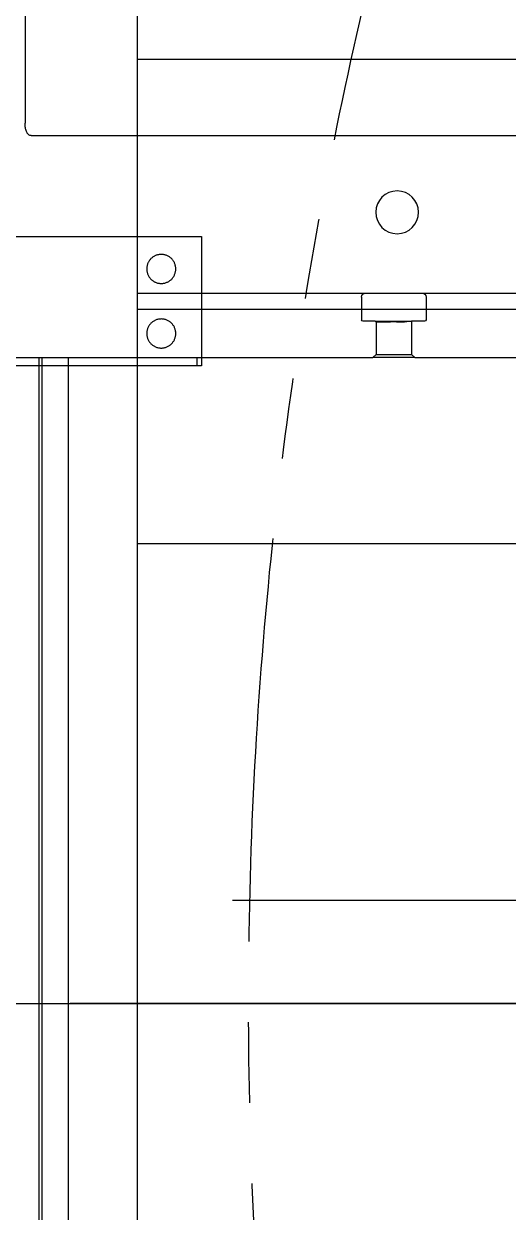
# Model space of a CAD drawing. Header units: millimetres. Extents: x 10462777 to 22643323, y 453826 to 1389191.
# Drawn here: x 11298901 to 11299202, y 597593 to 598329 of the extents above; entities that cross this region are included whole.
import ezdxf

# ---------------------------------------------------------------- set-up
doc = ezdxf.new("R2010")
doc.units = ezdxf.units.MM
doc.header["$LTSCALE"] = 200
doc.header["$MEASUREMENT"] = 0
for name, pattern in [('CENTER', [2, 1.25, -0.25, 0.25, -0.25]), ('CENTER2', [1.125, 0.75, -0.125, 0.125, -0.125]), ('DASHED', [3.5, 2, -1.5]), ('PHANTOM', [2.5, 1.25, -0.25, 0.25, -0.25, 0.25, -0.25])]:
    doc.linetypes.add(name, pattern=pattern)
doc.layers.get('0').update_dxf_attribs({"linetype": 'CONTINUOUS'})
for name, color, linetype in [('1', 1, 'CENTER'), ('2', 2, 'CONTINUOUS'), ('DV1_DEFAULT', 7, 'CONTINUOUS')]:
    doc.layers.add(name, color=color, linetype=linetype)
doc.layers.add('LAYOUT', color=8, linetype='CONTINUOUS', lineweight=25)
doc.layers.add('TOP$23', color=7, linetype='CONTINUOUS', true_color=0xffffff)

# ---------------------------------------------------------------- blocks, each defined once
blk = doc.blocks.new('r710ic')
at = {"layer": 'LAYOUT', "color": 3}
blk.add_circle((272041.37, 104232.63), 2050.12, dxfattribs=at)
blk = doc.blocks.new('A$C7DA30AB0')
at = {"layer": 'DV1_DEFAULT', "color": 1, "linetype": 'CENTER2', "ltscale": 7}
for p, q in [((5992.89, 3025.99, 0), (0, 3025.99, 0)), ((59.09, 3025.99, 0), (6051.98, 3025.99, 0))]:
    blk.add_line(p, q, dxfattribs=at)
at = {"layer": 'LAYOUT', "color": 6, "linetype": 'PHANTOM'}
blk.add_circle((3030.45, 3025.99, 0), 2693.02, dxfattribs=at)

msp = doc.modelspace()

# ---------------------------------------------------------------- linework, layer by layer
at = {"layer": '1', "color": 43, "linetype": 'CENTER'}
msp.add_line((11299030.87303, 597785.78278, 0), (11299671.0702, 597785.78278, 0), dxfattribs=at)
at = {"layer": '2', "color": 124, "linetype": 'Continuous'}
for p, q in [((11298902.26877, 598470.79251, 0), (11298902.26877, 598267.00326, 0)), ((11298905.9994, 598259.26174, 0), (11299775.56767, 598259.26174, 0)), ((11299113.2803, 598161.78812, 0), (11299148.2808, 598161.78812, 0)), ((11299110.78027, 598159.28809, 0), (11299110.78027, 598145.28789, 0)), ((11299150.78083, 598159.28809, 0), (11299150.78083, 598145.28789, 0)), ((11299119.28039, 598144.28787, 0), (11299111.78028, 598144.28787, 0)), ((11299119.78039, 598143.78787, 0), (11299119.28039, 598144.28787, 0)), ((11299119.28039, 598144.28787, 0), (11299125.6595, 598144.28787, 0)), ((11299119.78039, 598143.78787, 0), (11299119.78039, 598123.78758, 0)), ((11299125.88216, 598143.78787, 0), (11299119.78039, 598143.78787, 0)), ((11299138.9345, 598144.28787, 0), (11299141.78071, 598144.28787, 0)), ((11299141.78071, 598144.28787, 0), (11299141.78071, 598123.78758, 0)), ((11299149.78082, 598144.28787, 0), (11299141.78071, 598144.28787, 0)), ((11299117.78037, 598121.78755, 0), (11299119.78039, 598123.78758, 0)), ((11299119.78039, 598123.78758, 0), (11299141.78071, 598123.78758, 0)), ((11299141.78071, 598123.78758, 0), (11299143.78073, 598121.78755, 0)), ((11298709.28309, 598121.78755, 0), (11299117.78037, 598121.78755, 0)), ((11299143.78073, 598121.78755, 0), (11299117.78037, 598121.78755, 0)), ((11299143.78073, 598121.78755, 0), (11299257.78235, 598121.78755, 0))]:
    msp.add_line(p, q, dxfattribs=at)
at = {"layer": '2', "color": 252, "linetype": 'Continuous'}
for p, q in [((11298910.77743, 598121.8149, 0), (11298910.77743, 597152.32816, 0)), ((11298912.77745, 597121.81194, 0), (11298912.77745, 598121.79787, 0)), ((11299008.77882, 598116.78748, 0), (11298929.02643, 598116.78748, 0)), ((11298929.02768, 598121.76994, 0), (11298929.02768, 597121.79068, 0)), ((11299008.77882, 598121.7888, 0), (11299008.77882, 598116.78748, 0))]:
    msp.add_line(p, q, dxfattribs=at)
at = {"layer": '2', "color": 124, "linetype": 'Continuous', "extrusion": (0, 0, -1)}
msp.add_circle((-11299132.78058, 598211.78883, 0), 13.25019, dxfattribs=at)
for centre, radius, start, end in [((-11299113.2803, 598159.28809, 0), 2.50004, 0, 90), ((-11299148.2808, 598159.28809, 0), 2.50004, 90, 180), ((-11299111.78028, 598145.28789, 0), 1.00001, 270, 0), ((-11299149.78082, 598145.28789, 0), 1.00001, 180, 270)]:
    msp.add_arc(centre, radius, start, end, dxfattribs=at)
at = {"layer": '2', "color": 124, "linetype": 'Continuous'}
for points, degree, knots in [([(11298905.9994, 598259.26174, 0), (11298905.80073, 598259.26174, 0), (11298905.60618, 598259.28605, 0), (11298905.22572, 598259.38564, 0), (11298905.04043, 598259.46169, 0), (11298904.69779, 598259.65304, 0), (11298904.53607, 598259.77042, 0), (11298904.24128, 598260.03027, 0), (11298904.10729, 598260.17268, 0), (11298903.85961, 598260.47636, 0), (11298903.74544, 598260.63867, 0), (11298903.53762, 598260.97159, 0), (11298903.44346, 598261.14265, 0), (11298903.18365, 598261.6665, 0), (11298903.04034, 598262.02982, 0), (11298902.67317, 598263.14934, 0), (11298902.51767, 598263.91084, 0), (11298902.3145, 598265.44612, 0), (11298902.26877, 598266.22151, 0), (11298902.26877, 598267.00326, 0)], 3, [0, 0, 0, 0, 0.0625, 0.0625, 0.125, 0.125, 0.1875, 0.1875, 0.25, 0.25, 0.3125, 0.3125, 0.375, 0.375, 0.5, 0.5, 0.75, 0.75, 1, 1, 1, 1]), ([(11299125.6595, 598144.28787, 0), (11299125.77026, 598144.28807, 0), (11299125.99145, 598144.28847, 0), (11299126.32731, 598144.29128, 0), (11299126.6652, 598144.29523, 0), (11299127.00516, 598144.30015, 0), (11299127.34679, 598144.30568, 0), (11299127.6898, 598144.31153, 0), (11299128.03388, 598144.31745, 0), (11299128.37872, 598144.32319, 0), (11299128.72402, 598144.32856, 0), (11299129.06948, 598144.33338, 0), (11299129.41483, 598144.33751, 0), (11299129.75977, 598144.34082, 0), (11299130.10403, 598144.34323, 0), (11299130.44734, 598144.34468, 0), (11299130.89044, 598144.34524, 0), (11299131.43495, 598144.34362, 0), (11299132.08098, 598144.33835, 0), (11299132.72766, 598144.33022, 0), (11299133.37313, 598144.32003, 0), (11299134.01556, 598144.30888, 0), (11299134.6527, 598144.29844, 0), (11299135.28375, 598144.28991, 0), (11299135.69535, 598144.28855, 0), (11299135.90157, 598144.28787, 0)], 3, [0, 0, 0, 0, 0.034172348, 0.068249078, 0.102226365, 0.136100401, 0.169867436, 0.203523814, 0.237066002, 0.270490602, 0.303794368, 0.336974206, 0.370027178, 0.402950496, 0.435741515, 0.46839772, 0.500916721, 0.562101549, 0.623666633, 0.685595241, 0.747869168, 0.810468601, 0.873372151, 0.936557107, 1, 1, 1, 1]), ([(11299138.9345, 598144.28582, 0), (11299138.89552, 598144.26401, 0), (11299138.81512, 598144.21902, 0), (11299138.68537, 598144.16035, 0), (11299138.54394, 598144.10532, 0), (11299138.3899, 598144.05486, 0), (11299138.22286, 598144.00871, 0), (11299138.04227, 598143.96692, 0), (11299137.84761, 598143.92949, 0), (11299137.63837, 598143.89642, 0), (11299137.41402, 598143.86771, 0), (11299137.17405, 598143.84335, 0), (11299136.91799, 598143.82335, 0), (11299136.64536, 598143.80772, 0), (11299136.35575, 598143.79644, 0), (11299136.04875, 598143.78952, 0), (11299135.58063, 598143.78588, 0), (11299134.85053, 598143.79535, 0), (11299133.83454, 598143.82073, 0), (11299132.79085, 598143.84804, 0), (11299131.61408, 598143.87051, 0), (11299130.30636, 598143.87549, 0), (11299128.91475, 598143.85268, 0), (11299127.76073, 598143.82293, 0), (11299126.91828, 598143.80474, 0), (11299126.31997, 598143.79197, 0), (11299126.00394, 598143.78901, 0), (11299125.88216, 598143.78787, 0)], 3, [0, 0, 0, 0, 0.012946877, 0.026705505, 0.04130051, 0.056752522, 0.073078917, 0.090294425, 0.108411606, 0.127441233, 0.147392598, 0.168273764, 0.190091759, 0.212852744, 0.236562141, 0.261224749, 0.286844826, 0.347378096, 0.429226984, 0.511994373, 0.57159578, 0.678055864, 0.785318288, 0.864292412, 0.926401635, 0.971638912, 1, 1, 1, 1]), ([(11299135.90161, 598144.28787, 0), (11299137.0419, 598144.28787, 0), (11299137.81143, 598144.28787, 0), (11299138.92377, 598144.28787, 0), (11299138.93776, 598144.28787, 0)], 2, [0, 0, 0, 0.5, 0.5, 1, 1, 1])]:
    msp.add_open_spline(points, degree=degree, knots=knots, dxfattribs=at)
for points, degree in [([(11299125.88216, 598143.78787, 0), (11299125.80794, 598143.95453, 0), (11299125.73372, 598144.1212, 0), (11299125.6595, 598144.28787, 0)], 3), ([(11299138.36056, 598144.04848, 0), (11299139.18287, 598144.43164, 0)], 1)]:
    msp.add_open_spline(points, degree=degree, dxfattribs=at)
at = {"layer": 'TOP$23', "linetype": 'Continuous'}
for p, q in [((11298971.66913, 600981.71124), (11298971.66913, 598196.71124)), ((11298971.66913, 598306.71124), (11298971.66913, 598196.70968)), ((11298971.66913, 598306.71124), (11299715.66913, 598306.71124)), ((11298971.66913, 598116.71281), (11298971.66913, 598006.71124)), ((11298971.66913, 598116.61124), (11298971.66913, 597181.71124)), ((11298971.66913, 598006.71124), (11299715.66913, 598006.71124))]:
    msp.add_line(p, q, dxfattribs=at)
at = {"layer": 'TOP$23', "linetype": 'PHANTOM'}
for p, q in [((11298771.66913, 598196.71124), (11299011.66913, 598196.71124)), ((11299011.66913, 598196.71124), (11299011.66913, 598116.71124)), ((11299011.66913, 598116.71124), (11298771.66913, 598116.71124))]:
    msp.add_line(p, q, dxfattribs=at)
at = {"layer": 'TOP$23', "linetype": 'DASHED'}
for p, q in [((11298971.66913, 598196.71124), (11298971.66913, 598116.61124)), ((11298971.66913, 598196.70968), (11298971.66913, 598116.71281)), ((11298971.66913, 598161.71124), (11299715.66913, 598161.71124)), ((11298971.66913, 598151.71124), (11299715.66913, 598151.71124))]:
    msp.add_line(p, q, dxfattribs=at)
at = {"layer": 'TOP$23', "linetype": 'PHANTOM', "extrusion": (0, 0, -1)}
for centre in [(-11298986.66913, 598176.71124), (-11298986.66913, 598136.71124)]:
    msp.add_circle(centre, 9, dxfattribs=at)

# ---------------------------------------------------------------- block references
at = {"ltscale": 10, "rotation": 180}
msp.add_blockref('A$C7DA30AB0', (11304764.24811, 600747.76955, 0), dxfattribs=at)
at = {"layer": 'LAYOUT', "color": 2, "rotation": 89.99999999999999}
msp.add_blockref('r710ic', (11403573.40786, 324839.74027, 0), dxfattribs=at)

doc.saveas('drawing.dxf')
